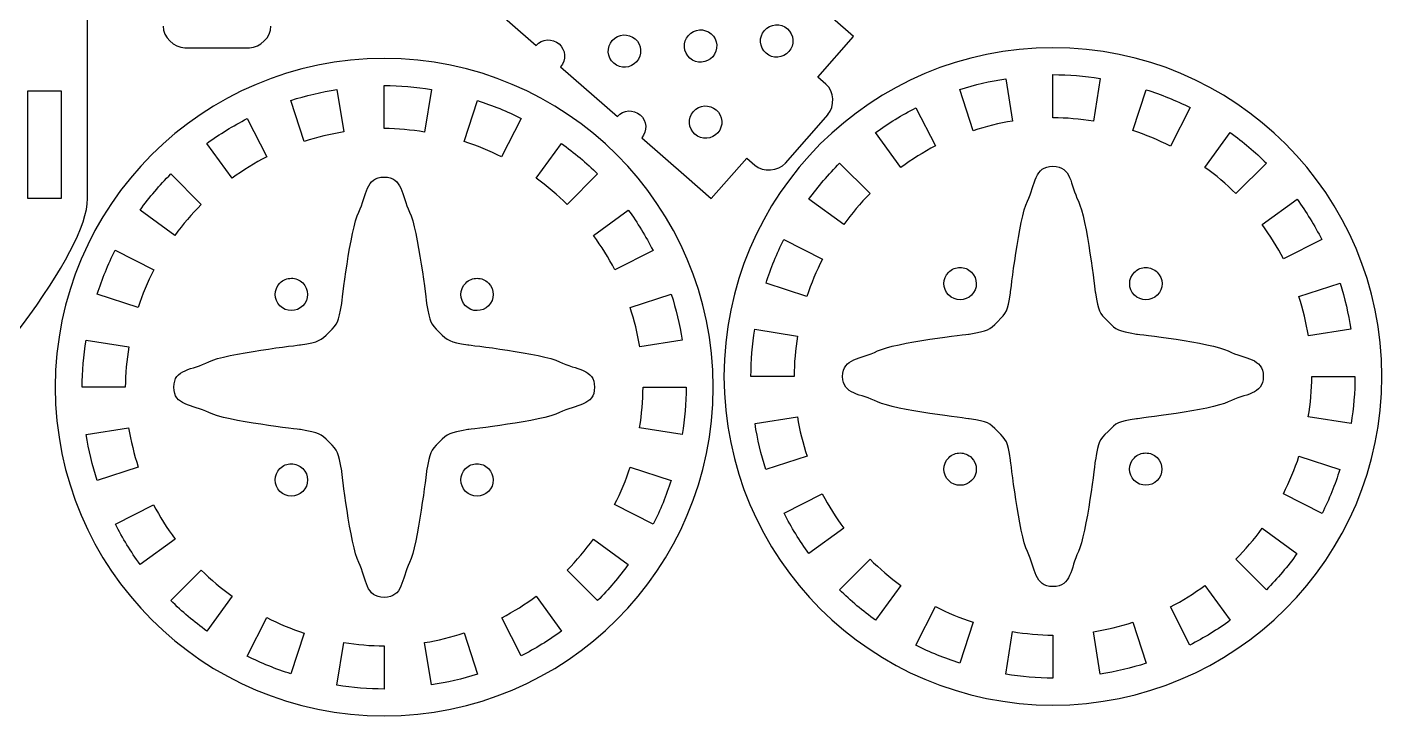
# Model space of a CAD drawing. Extents: x 4 to 302, y -74 to 86.
# Drawn here: x 176.9 to 302.5, y -74 to -10.1 of the extents above; entities that cross this region are included whole.
import ezdxf

# ---------------------------------------------------------------- set-up
doc = ezdxf.new("R2010")
doc.units = 0
doc.layers.add('Opaque', color=7, linetype='CONTINUOUS')

msp = doc.modelspace()

# ---------------------------------------------------------------- linework, layer by layer
at = {"layer": 'Opaque', "color": 7}
for p, q in [((182.47868, -26.005587), (182.47868, -3.015502)), ((253.47803, -10.980293), (247.025527, -5.329795)), ((219.179592, -7.529322), (224.069995, -11.811849)), ((250.179953, -14.746486), (253.47803, -10.980293)), ((191.481766, -12.022997), (197.481754, -12.022997)), ((247.492802, -12.386604), (247.492802, -12.386604)), ((271.975665, -12.022997), (271.975665, -12.022997)), ((209.975648, -13.027733), (209.975648, -13.027733)), ((226.32591, -13.78738), (231.594067, -18.400722)), ((233.379857, -13.321784), (233.379857, -13.321784)), ((240.436344, -12.854234), (240.436344, -12.854234)), ((250.933627, -15.40195), (250.179953, -14.746486)), ((267.600628, -14.89979), (268.22352, -18.830504)), ((267.600628, -14.89979), (267.600628, -14.89979)), ((271.975665, -18.520723), (271.975665, -14.521104)), ((271.975665, -14.521104), (271.975665, -14.521104)), ((276.353411, -14.882151), (275.72558, -18.845389)), ((176.926861, -16.014898), (180.026903, -16.014898)), ((176.926861, -20.701881), (176.926861, -16.014898)), ((176.926861, -16.014898), (176.926861, -16.014898)), ((180.026903, -16.014898), (180.026903, -20.698023)), ((205.600639, -15.904526), (206.223503, -19.835241)), ((205.600639, -15.904526), (205.600639, -15.904526)), ((209.975648, -19.52546), (209.975648, -15.52584)), ((209.975648, -15.52584), (209.975648, -15.52584)), ((214.353394, -15.886887), (213.725562, -19.850125)), ((264.56846, -19.723473), (263.328771, -15.907961)), ((279.387272, -19.709694), (280.617591, -15.923946)), ((280.617591, -15.923946), (280.617591, -15.923946)), ((202.568443, -20.728209), (201.328754, -16.912697)), ((217.387283, -20.714431), (218.617602, -16.928682)), ((218.617602, -16.928682), (218.617602, -16.928685)), ((284.687208, -17.573182), (282.860468, -21.158287)), ((197.277313, -18.603276), (199.080346, -22.14153)), ((197.277313, -18.603276), (197.277313, -18.603276)), ((222.687219, -18.577921), (220.860479, -22.163024)), ((247.169517, -22.735704), (251.122321, -18.221805)), ((251.122321, -18.221805), (251.120628, -18.223913)), ((259.277302, -17.59854), (261.080335, -21.136791)), ((259.277302, -17.59854), (259.277302, -17.59854)), ((240.903929, -19.910685), (240.903929, -19.910685)), ((257.886031, -23.128331), (255.534555, -19.891595)), ((286.068008, -23.12392), (288.413416, -19.896003)), ((288.413416, -19.896003), (288.413416, -19.896003)), ((176.926861, -26.015594), (176.926861, -20.701881)), ((180.026903, -20.698023), (180.026903, -26.015594)), ((195.886042, -24.133068), (193.534566, -20.896332)), ((224.068019, -24.128657), (226.413427, -20.90074)), ((226.413427, -20.90074), (226.413427, -20.90074)), ((233.849982, -20.376227), (237.987727, -23.999661)), ((240.304913, -26.023), (243.593535, -22.267632)), ((243.593535, -22.267632), (244.347182, -22.923096)), ((190.189245, -23.7395), (193.015334, -26.565583)), ((190.189245, -23.7395), (190.189245, -23.7395)), ((229.76205, -23.7395), (226.93599, -26.565583)), ((252.189234, -22.734764), (255.015323, -25.560844)), ((252.189262, -22.734764), (252.189234, -22.734764)), ((271.975636, -23.020844), (271.975636, -23.020844)), ((291.762039, -22.734764), (288.935978, -25.560844)), ((209.975648, -24.025581), (209.975648, -24.025581)), ((237.987727, -23.999661), (237.990549, -23.996303)), ((237.990549, -23.996303), (240.304913, -26.023)), ((180.026903, -26.015594), (176.926861, -26.015594)), ((252.57839, -28.428264), (249.350474, -26.083395)), ((291.368508, -28.431572), (294.60523, -26.080088)), ((294.60523, -26.080088), (294.60523, -26.080088)), ((190.578401, -29.433004), (187.350485, -27.088135)), ((229.368491, -29.436311), (232.605241, -27.084827)), ((232.605241, -27.084827), (232.605241, -27.084827)), ((247.027644, -29.809612), (250.613305, -31.636888)), ((247.027672, -29.809612), (247.027644, -29.809612)), ((296.898286, -29.82284), (293.359473, -31.625865)), ((185.027655, -30.814351), (188.613316, -32.641627)), ((185.027655, -30.814351), (185.027655, -30.814351)), ((234.898297, -30.827579), (231.359484, -32.630604)), ((263.369552, -32.40915), (263.369524, -32.409141)), ((280.588099, -32.412985), (280.587817, -32.413008)), ((280.588099, -32.41355), (280.588099, -32.412985)), ((201.369563, -33.413889), (201.369535, -33.413881)), ((218.58811, -33.417724), (218.587828, -33.417747)), ((218.58811, -33.418289), (218.58811, -33.417724)), ((249.16415, -35.109545), (245.378422, -33.879234)), ((294.772786, -35.115065), (298.588853, -33.875382)), ((298.588853, -33.875382), (298.588853, -33.875382)), ((187.164162, -36.114284), (183.378433, -34.883973)), ((232.772797, -36.119805), (236.588864, -34.880121)), ((236.588864, -34.880121), (236.588864, -34.880121)), ((244.336626, -38.144552), (248.300409, -38.772383)), ((244.336626, -38.144552), (244.336626, -38.144552)), ((299.597036, -38.147289), (295.665765, -38.770182)), ((182.336638, -39.149291), (186.30042, -39.777122)), ((182.336638, -39.149291), (182.336638, -39.149291)), ((237.597047, -39.152028), (233.665776, -39.774921)), ((247.975741, -42.522298), (243.97558, -42.522298)), ((295.975532, -42.522298), (299.975722, -42.522298)), ((295.975532, -42.522298), (295.975532, -42.522298)), ((185.975752, -43.527037), (181.975591, -43.527037)), ((233.975543, -43.527037), (237.975733, -43.527037)), ((233.975543, -43.527037), (233.975543, -43.527037)), ((244.354294, -46.897307), (248.285, -46.274414)), ((248.285, -46.274414), (248.284972, -46.274414)), ((299.614675, -46.900044), (295.650327, -46.272213)), ((182.354276, -47.902046), (186.284983, -47.279154)), ((186.284983, -47.279154), (186.284983, -47.279154)), ((237.614686, -47.904784), (233.650338, -47.276952)), ((249.178487, -49.929531), (245.36242, -51.16922)), ((263.372036, -49.626904), (263.37339, -49.626904)), ((263.37339, -49.626904), (263.37339, -49.626904)), ((280.582031, -49.623066), (280.581749, -49.623066)), ((294.787122, -49.934498), (298.572315, -51.164789)), ((294.787122, -49.934498), (294.787122, -49.934498)), ((187.178498, -50.93427), (183.362431, -52.173959)), ((201.372018, -50.631643), (201.373401, -50.631643)), ((201.373401, -50.631643), (201.373401, -50.631643)), ((218.582042, -50.627805), (218.58176, -50.627805)), ((232.787134, -50.939237), (236.572326, -52.169528)), ((232.787134, -50.939237), (232.787134, -50.939237)), ((247.053015, -55.221197), (250.592364, -53.418164)), ((250.592364, -53.418164), (250.592364, -53.418164)), ((296.923629, -55.234434), (293.337968, -53.407158)), ((185.053026, -56.225934), (188.592375, -54.422901)), ((188.592375, -54.422901), (188.592375, -54.422901)), ((234.92364, -56.23917), (231.337979, -54.411894)), ((190.582804, -57.617205), (187.346082, -59.96868)), ((229.372358, -57.619942), (232.600274, -59.965378)), ((229.372358, -57.619942), (229.372358, -57.619942)), ((252.582793, -56.612468), (249.346071, -58.963944)), ((291.372346, -56.615206), (294.600263, -58.960642)), ((291.372346, -56.615206), (291.372346, -56.615206)), ((252.189262, -62.309254), (255.015859, -59.48264)), ((255.015859, -59.48264), (255.015859, -59.48264)), ((291.762039, -62.309254), (288.935414, -59.48264)), ((190.189245, -63.313993), (193.01587, -60.487377)), ((193.01587, -60.487377), (193.01587, -60.487377)), ((229.76205, -63.313993), (226.935425, -60.487377)), ((257.883321, -61.919561), (255.537885, -65.147478)), ((286.065242, -61.915695), (288.416746, -65.152417)), ((286.06527, -61.915695), (286.065242, -61.915695)), ((195.883304, -62.924301), (193.537868, -66.152217)), ((224.065253, -62.920434), (226.416729, -66.157156)), ((224.065253, -62.920434), (224.065253, -62.920434)), ((259.26463, -67.47028), (261.09137, -63.885183)), ((261.09137, -63.885183), (261.09137, -63.885183)), ((284.674, -67.445472), (282.87043, -63.906123)), ((197.264641, -68.475019), (199.091381, -64.889922)), ((199.091381, -64.889922), (199.091381, -64.889922)), ((222.673982, -68.450212), (220.870413, -64.910863)), ((202.56404, -66.339077), (201.334257, -70.124269)), ((217.38288, -66.32474), (218.622005, -70.140807)), ((217.38288, -66.32474), (217.38288, -66.32474)), ((264.564029, -65.334337), (263.334246, -69.11953)), ((267.59789, -70.161325), (268.225722, -66.198078)), ((268.225722, -66.198078), (268.225722, -66.198078)), ((271.975636, -66.522747), (271.975636, -70.522372)), ((276.350617, -70.143686), (275.727753, -66.213516)), ((279.382869, -65.32), (280.621994, -69.136068)), ((279.382869, -65.32), (279.382869, -65.32)), ((205.597901, -71.166064), (206.225733, -67.202818)), ((206.225733, -67.202818), (206.225733, -67.202818)), ((209.975648, -67.527486), (209.975648, -71.527111)), ((214.350628, -71.148425), (213.727764, -67.218255))]:
    msp.add_line(p, q, dxfattribs=at)
for points in [[(189.481404, -10.022637), (189.481404, -11.022635), (190.481768, -12.022997), (191.481766, -12.022997)], [(197.481754, -12.022997), (198.481752, -12.022997), (199.481553, -11.022635), (199.481553, -10.022637)], [(245.236915, -10.411099), (245.782705, -9.787836), (246.729363, -9.725129), (247.352594, -10.270888)], [(224.069995, -11.811849), (224.615784, -11.188618), (225.56247, -11.125937), (226.185702, -11.671664)], [(231.123942, -11.346307), (231.669703, -10.723078), (232.616417, -10.660338), (233.239649, -11.206122)], [(233.239649, -11.206122), (233.86288, -11.751855), (233.925618, -12.69858), (233.379857, -13.321784)], [(238.320636, -12.99442), (237.697405, -12.448659), (237.634667, -11.501958), (238.180428, -10.87873)], [(238.180428, -10.87873), (238.726218, -10.255473), (239.672876, -10.192791), (240.296136, -10.738519)], [(240.296136, -10.738519), (240.919367, -11.284303), (240.982105, -12.230978), (240.436344, -12.854234)], [(245.377095, -12.526817), (244.753864, -11.98103), (244.691126, -11.03433), (245.236915, -10.411099)], [(247.352594, -10.270888), (247.975826, -10.816675), (248.038592, -11.763341), (247.492802, -12.386604)], [(226.185702, -11.671664), (226.808933, -12.217423), (226.871671, -13.164123), (226.32591, -13.78738)], [(231.26415, -13.461994), (230.64089, -12.91621), (230.578152, -11.969567), (231.123942, -11.346307)], [(271.975665, -12.022997), (255.131034, -12.022997), (241.478054, -25.675929), (241.478054, -42.520624)], [(247.492802, -12.386604), (246.947041, -13.009863), (246.000326, -13.072547), (245.377095, -12.526817)], [(302.473304, -42.520624), (302.473304, -25.675929), (288.820352, -12.022997), (271.975665, -12.022997)], [(209.975648, -13.027733), (193.131017, -13.027733), (179.478037, -26.680668), (179.478037, -43.525364)], [(240.473286, -43.525364), (240.473286, -26.680668), (226.820335, -13.027733), (209.975648, -13.027733)], [(233.379857, -13.321784), (232.834067, -13.94504), (231.887381, -14.007781), (231.26415, -13.461994)], [(240.436344, -12.854234), (239.890554, -13.477435), (238.943868, -13.540204), (238.320636, -12.99442)], [(263.328771, -15.907961), (264.724162, -15.460639), (266.152461, -15.123547), (267.600628, -14.89979)], [(271.975665, -14.521104), (273.44212, -14.526635), (274.905865, -14.647345), (276.353411, -14.882151)], [(201.328754, -16.912697), (202.724145, -16.465375), (204.152472, -16.128283), (205.600639, -15.904526)], [(209.975648, -15.52584), (211.442102, -15.531372), (212.905848, -15.652084), (214.353394, -15.886887)], [(251.120628, -18.223913), (251.779419, -17.471576), (251.685919, -16.06075), (250.933627, -15.40195)], [(280.617591, -15.923946), (282.01524, -16.366307), (283.375947, -16.917749), (284.687208, -17.573182)], [(218.617602, -16.928685), (220.015252, -17.371043), (221.37593, -17.922486), (222.687219, -18.577921)], [(238.648042, -17.93518), (239.193804, -17.31192), (240.14049, -17.249211), (240.763721, -17.794966)], [(193.534566, -20.896332), (194.72021, -20.035215), (195.97164, -19.268502), (197.277313, -18.603276)], [(231.594067, -18.400722), (232.139857, -17.777491), (233.086543, -17.714809), (233.709774, -18.260537)], [(233.709774, -18.260537), (234.333006, -18.806295), (234.395744, -19.752996), (233.849982, -20.376227)], [(238.788222, -20.050867), (238.164991, -19.505083), (238.102225, -18.558442), (238.648042, -17.93518)], [(240.763721, -17.794966), (241.386953, -18.340728), (241.449719, -19.287453), (240.903929, -19.910685)], [(255.534555, -19.891595), (256.720199, -19.030479), (257.971629, -18.263766), (259.277302, -17.59854)], [(268.22352, -18.830504), (266.98369, -19.032039), (265.761555, -19.330647), (264.56846, -19.723473)], [(275.72558, -18.845389), (274.486031, -18.639169), (273.232146, -18.530629), (271.975665, -18.520723)], [(206.223503, -19.835241), (204.983673, -20.036776), (203.761538, -20.335387), (202.568443, -20.728209)], [(213.725562, -19.850125), (212.486014, -19.643906), (211.232129, -19.535366), (209.975648, -19.52546)], [(240.903929, -19.910685), (240.35814, -20.533947), (239.411454, -20.596654), (238.788222, -20.050867)], [(282.860468, -21.158287), (281.742444, -20.585263), (280.581128, -20.100911), (279.387272, -19.709694)], [(288.413416, -19.896003), (289.602192, -20.753141), (290.721852, -21.70231), (291.762039, -22.734764)], [(220.860479, -22.163024), (219.742456, -21.590003), (218.581139, -21.105647), (217.387283, -20.714431)], [(226.413427, -20.90074), (227.602203, -21.757877), (228.721864, -22.707047), (229.76205, -23.7395)], [(261.080335, -21.136791), (259.965105, -21.715967), (258.897035, -22.381882), (257.886031, -23.128331)], [(199.080346, -22.14153), (197.965088, -22.720704), (196.897046, -23.386618), (195.886042, -24.133068)], [(187.350485, -27.088135), (188.20765, -25.899358), (189.156792, -24.77969), (190.189245, -23.7395)], [(244.347182, -22.923096), (245.099501, -23.581899), (246.510697, -23.488012), (247.169517, -22.735704)], [(249.350474, -26.083395), (250.207639, -24.894619), (251.156809, -23.77495), (252.189262, -22.734764)], [(269.615864, -26.2675), (270.369115, -24.685814), (270.237486, -23.020844), (271.975636, -23.020844)], [(271.975636, -23.020844), (273.713674, -23.020844), (273.570954, -24.719568), (274.335381, -26.2675)], [(288.935978, -25.560844), (288.045229, -24.674723), (287.086322, -23.859899), (286.068008, -23.12392)], [(207.615875, -27.27224), (208.369126, -25.690553), (208.237497, -24.025581), (209.975648, -24.025581)], [(209.975648, -24.025581), (211.713685, -24.025581), (211.570965, -25.724307), (212.335392, -27.27224)], [(226.93599, -26.565583), (226.04524, -25.679462), (225.086333, -24.864639), (224.068019, -24.128657)], [(134.486565, -74.004308), (144.846802, -74.004308), (182.482716, -36.009487), (182.47868, -26.005587)], [(255.015323, -25.560844), (254.129258, -26.451425), (253.314398, -27.410148), (252.57839, -28.428264)], [(268.043293, -34.760075), (268.043293, -34.760075), (268.82931, -27.819581), (269.615864, -26.2675)], [(274.335381, -26.2675), (275.10582, -27.827625), (275.908544, -34.760075), (275.908544, -34.760075)], [(294.60523, -26.080088), (295.466347, -27.265732), (296.23306, -28.517167), (296.898286, -29.82284)], [(193.015334, -26.565583), (192.129241, -27.456164), (191.314409, -28.414887), (190.578401, -29.433004)], [(206.043276, -35.764814), (206.043276, -35.764814), (206.829293, -28.824321), (207.615875, -27.27224)], [(212.335392, -27.27224), (213.105831, -28.832364), (213.908555, -35.764814), (213.908555, -35.764814)], [(232.605241, -27.084827), (233.466358, -28.270471), (234.233071, -29.521906), (234.898297, -30.827579)], [(293.359473, -31.625865), (292.780438, -30.510607), (292.114732, -29.442577), (291.368508, -28.431572)], [(231.359484, -32.630604), (230.780449, -31.515346), (230.114743, -30.447316), (229.368491, -29.436311)], [(245.378422, -33.879234), (245.820777, -32.481585), (246.372239, -31.120898), (247.027672, -29.809612)], [(183.378433, -34.883973), (183.820788, -33.486324), (184.372222, -32.125638), (185.027655, -30.814351)], [(188.613316, -32.641627), (188.040123, -33.759481), (187.555604, -34.920597), (187.164162, -36.114284)], [(250.613305, -31.636888), (250.040112, -32.754742), (249.555593, -33.915858), (249.16415, -35.109545)], [(262.312884, -32.851776), (262.605746, -32.558914), (262.98748, -32.410702), (263.369552, -32.40915)], [(263.369524, -32.409141), (263.751596, -32.406319), (264.133866, -32.552843), (264.426756, -32.845705)], [(279.531431, -32.84956), (279.824152, -32.556811), (280.206224, -32.412138), (280.588099, -32.41355)], [(280.587817, -32.413008), (280.96972, -32.416112), (281.352244, -32.562913), (281.64505, -32.855634)], [(200.306404, -35.970427), (199.720595, -35.384619), (199.727453, -34.442408), (200.312895, -33.856515)], [(200.312895, -33.856515), (200.605757, -33.563653), (200.987491, -33.415441), (201.369563, -33.413889)], [(201.369535, -33.413881), (201.751607, -33.411058), (202.133877, -33.557583), (202.426768, -33.850445)], [(202.426768, -33.850445), (203.012548, -34.43631), (203.018616, -35.391194), (202.432976, -35.977031)], [(217.524669, -35.980889), (216.938888, -35.395109), (216.945154, -34.44008), (217.531442, -33.8543)], [(217.531442, -33.8543), (217.824163, -33.561551), (218.206235, -33.416878), (218.58811, -33.418289)], [(218.587828, -33.417747), (218.969731, -33.420852), (219.352255, -33.567652), (219.645061, -33.860373)], [(219.645061, -33.860373), (220.230785, -34.446154), (220.236316, -35.388533), (219.65127, -35.974285)], [(262.306393, -34.965688), (261.720584, -34.379879), (261.727442, -33.437669), (262.312884, -32.851776)], [(264.426756, -32.845705), (265.012537, -33.43157), (265.018605, -34.386455), (264.432965, -34.972292)], [(279.524658, -34.97615), (278.938877, -34.39037), (278.945142, -33.435341), (279.531431, -32.84956)], [(281.64505, -32.855634), (282.230774, -33.441414), (282.236305, -34.383794), (281.651258, -34.969546)], [(298.588853, -33.875382), (299.036176, -35.270776), (299.37329, -36.699182), (299.597036, -38.147289)], [(236.588864, -34.880121), (237.036187, -36.275515), (237.373301, -37.703921), (237.597047, -39.152028)], [(264.432965, -34.972292), (263.847185, -35.558072), (262.89223, -35.551432), (262.306393, -34.965688)], [(266.870293, -37.414716), (267.721193, -36.563901), (267.721249, -36.564322), (268.043293, -34.760075)], [(275.908544, -34.760075), (276.23008, -36.564322), (276.229572, -36.563901), (277.080444, -37.414716)], [(281.651258, -34.969546), (281.065422, -35.555326), (280.110466, -35.561913), (279.524658, -34.97615)], [(295.665765, -38.770182), (295.464202, -37.530323), (295.165639, -36.308188), (294.772786, -35.115065)], [(202.432976, -35.977031), (201.847196, -36.562812), (200.892212, -36.556171), (200.306404, -35.970427)], [(204.870276, -38.419456), (205.721176, -37.56864), (205.721232, -37.569061), (206.043276, -35.764814)], [(213.908555, -35.764814), (214.230091, -37.569061), (214.229583, -37.56864), (215.080455, -38.419456)], [(219.65127, -35.974285), (219.065433, -36.560066), (218.110477, -36.566653), (217.524669, -35.980889)], [(233.665776, -39.774921), (233.464213, -38.535062), (233.16565, -37.312927), (232.772797, -36.119805)], [(264.215118, -38.587717), (266.019308, -38.266181), (266.019421, -38.265588), (266.870293, -37.414716)], [(277.080444, -37.414716), (277.931316, -38.265588), (277.931965, -38.266181), (279.736183, -38.587717)], [(202.215101, -39.592456), (204.019291, -39.27092), (204.019404, -39.270328), (204.870276, -38.419456)], [(215.080455, -38.419456), (215.931327, -39.270328), (215.931976, -39.27092), (217.736194, -39.592456)], [(243.97558, -42.522298), (243.981224, -41.055815), (244.101818, -39.592098), (244.336626, -38.144552)], [(248.300409, -38.772383), (248.09419, -40.011931), (247.985619, -41.265732), (247.975741, -42.522298)], [(255.723108, -40.16088), (257.275189, -39.374326), (264.215118, -38.587717), (264.215118, -38.587717)], [(279.736183, -38.587717), (279.736183, -38.587717), (286.676169, -39.374326), (288.228222, -40.16088)], [(181.975591, -43.527037), (181.981235, -42.060554), (182.101829, -40.596837), (182.336638, -39.149291)], [(186.30042, -39.777122), (186.094201, -41.016671), (185.98563, -42.270471), (185.975752, -43.527037)], [(193.723091, -41.165619), (195.275172, -40.379066), (202.215101, -39.592456), (202.215101, -39.592456)], [(217.736194, -39.592456), (217.736194, -39.592456), (224.67618, -40.379066), (226.228233, -41.165619)], [(252.475887, -42.520624), (252.475887, -40.782502), (254.170321, -40.946982), (255.723108, -40.16088)], [(288.228222, -40.16088), (289.780782, -40.938261), (291.475414, -40.782502), (291.475414, -42.520624)], [(190.47587, -43.525364), (190.47587, -41.787242), (192.170304, -41.951721), (193.723091, -41.165619)], [(226.228233, -41.165619), (227.780794, -41.943), (229.475425, -41.787242), (229.475425, -43.525364)], [(241.478054, -42.520624), (241.478054, -59.365312), (255.131034, -73.018252), (271.975665, -73.018252)], [(255.723108, -44.879833), (254.157452, -44.097795), (252.475887, -44.258718), (252.475887, -42.520624)], [(271.975665, -73.018252), (288.820352, -73.018252), (302.473304, -59.365312), (302.473304, -42.520624)], [(291.475414, -42.520624), (291.475414, -44.258718), (289.783548, -44.098868), (288.228222, -44.879833)], [(295.650327, -46.272213), (295.856716, -45.032665), (295.965485, -43.778864), (295.975532, -42.522298)], [(299.975722, -42.522298), (299.970077, -43.988753), (299.849484, -45.452498), (299.614675, -46.900044)], [(179.478037, -43.525364), (179.478037, -60.370048), (193.131017, -74.022994), (209.975648, -74.022994)], [(193.723091, -45.884572), (192.157435, -45.102534), (190.47587, -45.263458), (190.47587, -43.525364)], [(209.975648, -74.022994), (226.820335, -74.022994), (240.473286, -60.370048), (240.473286, -43.525364)], [(229.475425, -43.525364), (229.475425, -45.263458), (227.783559, -45.103607), (226.228233, -45.884572)], [(233.650338, -47.276952), (233.856728, -46.037404), (233.965496, -44.783604), (233.975543, -43.527037)], [(237.975733, -43.527037), (237.970088, -44.993492), (237.849495, -46.457238), (237.614686, -47.904784)], [(264.215118, -46.452996), (264.215118, -46.452996), (257.275217, -45.666358), (255.723108, -44.879833)], [(288.228222, -44.879833), (286.676169, -45.666358), (279.736183, -46.452996), (279.736183, -46.452996)], [(202.215101, -47.457735), (202.215101, -47.457735), (195.2752, -46.671097), (193.723091, -45.884572)], [(226.228233, -45.884572), (224.67618, -46.671097), (217.736194, -47.457735), (217.736194, -47.457735)], [(248.284972, -46.274414), (248.486704, -47.514273), (248.785493, -48.736436), (249.178487, -49.929531)], [(266.870293, -47.625996), (266.019421, -46.775124), (266.019308, -46.775012), (264.215118, -46.452996)], [(279.736183, -46.452996), (277.931965, -46.775012), (277.931316, -46.775124), (277.080444, -47.625996)], [(186.284983, -47.279154), (186.486715, -48.519012), (186.785504, -49.741176), (187.178498, -50.93427)], [(204.870276, -48.630736), (204.019404, -47.779864), (204.019291, -47.779751), (202.215101, -47.457735)], [(217.736194, -47.457735), (215.931976, -47.779751), (215.931327, -47.779864), (215.080455, -48.630736)], [(245.36242, -51.16922), (244.915097, -49.773829), (244.578011, -48.345474), (244.354294, -46.897307)], [(268.043293, -50.280635), (267.721249, -48.476388), (267.721165, -48.476868), (266.870293, -47.625996)], [(277.080444, -47.625996), (276.229572, -48.476868), (276.23008, -48.476388), (275.908544, -50.280635)], [(183.362431, -52.173959), (182.915108, -50.778568), (182.578022, -49.350213), (182.354276, -47.902046)], [(206.043276, -51.285374), (205.721232, -49.481128), (205.721176, -49.481607), (204.870276, -48.630736)], [(215.080455, -48.630736), (214.229583, -49.481607), (214.230091, -49.481128), (213.908555, -51.285374)], [(262.309412, -52.18951), (261.723942, -51.603701), (261.729813, -50.649169), (262.314775, -50.063473)], [(262.314775, -50.063473), (262.607665, -49.770583), (262.989991, -49.625323), (263.372036, -49.626904)], [(263.37339, -49.626904), (263.755463, -49.629726), (264.137676, -49.776707), (264.430623, -50.069541)], [(264.430623, -50.069541), (265.016375, -50.65535), (265.021935, -51.59769), (264.435985, -52.183442)], [(279.51859, -52.179576), (278.932838, -51.593767), (278.939216, -50.65106), (279.525363, -50.065138)], [(279.525363, -50.065138), (279.818253, -49.772276), (280.199931, -49.624618), (280.582031, -49.623066)], [(280.581749, -49.623066), (280.963822, -49.620243), (281.346092, -49.76618), (281.638982, -50.059071)], [(281.638982, -50.059071), (282.224762, -50.644936), (282.230237, -51.599863), (281.644626, -52.185643)], [(293.337968, -53.407158), (293.911161, -52.289332), (294.39568, -51.128213), (294.787122, -49.934498)], [(200.309424, -53.194249), (199.723954, -52.60844), (199.729824, -51.653908), (200.314786, -51.068213)], [(200.314786, -51.068213), (200.607676, -50.775322), (200.990002, -50.630063), (201.372018, -50.631643)], [(201.373401, -50.631643), (201.755474, -50.634465), (202.137687, -50.781447), (202.430634, -51.07428)], [(202.430634, -51.07428), (203.016386, -51.660089), (203.021946, -52.602429), (202.435996, -53.188181)], [(207.615875, -59.779047), (206.829293, -58.226994), (206.043276, -51.285374), (206.043276, -51.285374)], [(213.908555, -51.285374), (213.908555, -51.285374), (213.087966, -58.210258), (212.335392, -59.779047)], [(217.518601, -53.184315), (216.932849, -52.598506), (216.939227, -51.655799), (217.525374, -51.069878)], [(217.525374, -51.069878), (217.818264, -50.777016), (218.199942, -50.629357), (218.582042, -50.627805)], [(218.58176, -50.627805), (218.963833, -50.624983), (219.346103, -50.77092), (219.638993, -51.06381)], [(219.638993, -51.06381), (220.224773, -51.649675), (220.230248, -52.604602), (219.644637, -53.190383)], [(231.337979, -54.411894), (231.911172, -53.294071), (232.395691, -52.132952), (232.787134, -50.939237)], [(269.615864, -58.77431), (268.82931, -57.222257), (268.043293, -50.280635), (268.043293, -50.280635)], [(275.908544, -50.280635), (275.908544, -50.280635), (275.087955, -57.205522), (274.335381, -58.77431)], [(298.572315, -51.164789), (298.130129, -52.56241), (297.578865, -53.923144), (296.923629, -55.234434)], [(236.572326, -52.169528), (236.13014, -53.567149), (235.578876, -54.927881), (234.92364, -56.23917)], [(264.435985, -52.183442), (263.850148, -52.769222), (262.895193, -52.775234), (262.309412, -52.18951)], [(281.644626, -52.185643), (281.058789, -52.771113), (280.10437, -52.765271), (279.51859, -52.179576)], [(202.435996, -53.188181), (201.850159, -53.773962), (200.895204, -53.779973), (200.309424, -53.194249)], [(219.644637, -53.190383), (219.0588, -53.775853), (218.104381, -53.770011), (217.518601, -53.184315)], [(250.592364, -53.418164), (251.171202, -54.533394), (251.836738, -55.601435), (252.582793, -56.612468)], [(188.592375, -54.422901), (189.171213, -55.53813), (189.83675, -56.606172), (190.582804, -57.617205)], [(249.346071, -58.963944), (248.484954, -57.778272), (247.718241, -56.526842), (247.053015, -55.221197)], [(187.346082, -59.96868), (186.484966, -58.783008), (185.718252, -57.531579), (185.053026, -56.225934)], [(226.935425, -60.487377), (227.821546, -59.596824), (228.63635, -58.638059), (229.372358, -57.619942)], [(288.935414, -59.48264), (289.821535, -58.592088), (290.636339, -57.633322), (291.372346, -56.615206)], [(271.975636, -62.020955), (270.237514, -62.020955), (270.362257, -60.366552), (269.615864, -58.77431)], [(274.335381, -58.77431), (273.582694, -60.343325), (273.713702, -62.020955), (271.975636, -62.020955)], [(294.600263, -58.960642), (293.743267, -60.14939), (292.794295, -61.26905), (291.762039, -62.309254)], [(209.975648, -63.025695), (208.237526, -63.025695), (208.362268, -61.371288), (207.615875, -59.779047)], [(212.335392, -59.779047), (211.582706, -61.348061), (211.713713, -63.025695), (209.975648, -63.025695)], [(232.600274, -59.965378), (231.743278, -61.154127), (230.794306, -62.27379), (229.76205, -63.313993)], [(255.015859, -59.48264), (255.906411, -60.368733), (256.865205, -61.183565), (257.883321, -61.919561)], [(193.01587, -60.487377), (193.906422, -61.37347), (194.865188, -62.188302), (195.883304, -62.924301)], [(255.537885, -65.147478), (254.349137, -64.29051), (253.229477, -63.34151), (252.189262, -62.309254)], [(282.87043, -63.906123), (283.985829, -63.327314), (285.054068, -62.661777), (286.06527, -61.915695)], [(193.537868, -66.152217), (192.34912, -65.295249), (191.22946, -64.346249), (190.189245, -63.313993)], [(220.870413, -64.910863), (221.985812, -64.332053), (223.054051, -63.666517), (224.065253, -62.920434)], [(261.09137, -63.885183), (262.209224, -64.458376), (263.370342, -64.942895), (264.564029, -65.334337)], [(199.091381, -64.889922), (200.209235, -65.463115), (201.370353, -65.947634), (202.56404, -66.339077)], [(288.416746, -65.152417), (287.231102, -66.013533), (285.979672, -66.780246), (284.674, -67.445472)], [(213.727764, -67.218255), (214.967622, -67.016523), (216.189786, -66.717762), (217.38288, -66.32474)], [(226.416729, -66.157156), (225.231085, -67.018273), (223.979655, -67.784986), (222.673982, -68.450212)], [(268.225722, -66.198078), (269.46527, -66.404298), (270.71907, -66.512869), (271.975636, -66.522747)], [(275.727753, -66.213516), (276.967611, -66.011783), (278.189775, -65.713023), (279.382869, -65.32)], [(206.225733, -67.202818), (207.465281, -67.409037), (208.719053, -67.517608), (209.975648, -67.527486)], [(263.334246, -69.11953), (261.936625, -68.677147), (260.575891, -68.125713), (259.26463, -67.47028)], [(201.334257, -70.124269), (199.936636, -69.681886), (198.575902, -69.130452), (197.264641, -68.475019)], [(218.622005, -70.140807), (217.226755, -70.587904), (215.798598, -70.924821), (214.350628, -71.148425)], [(271.975636, -70.522372), (270.509182, -70.516727), (269.045436, -70.396134), (267.59789, -70.161325)], [(280.621994, -69.136068), (279.226744, -69.583165), (277.798586, -69.920081), (276.350617, -70.143686)], [(209.975648, -71.527111), (208.509193, -71.521467), (207.045447, -71.400873), (205.597901, -71.166064)]]:
    msp.add_open_spline(points, degree=3, dxfattribs=at)

doc.saveas('drawing.dxf')
